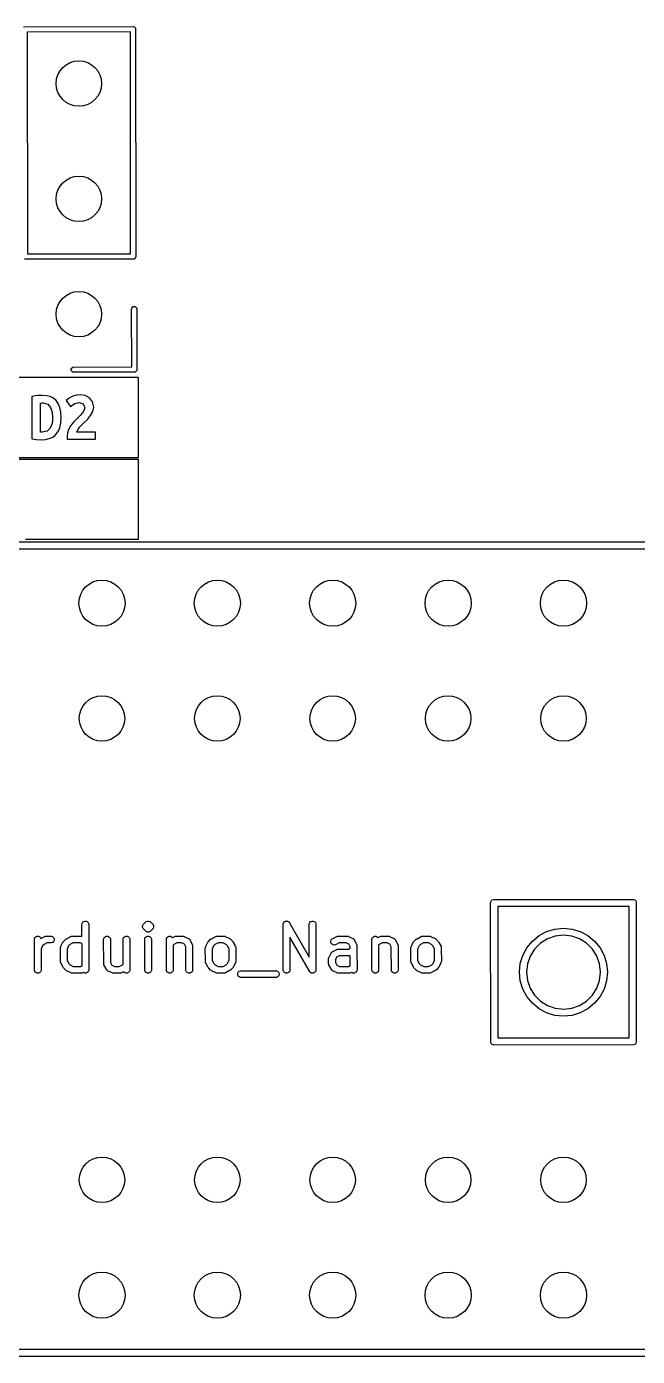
# Model space of a CAD drawing. Extents: x 48.4 to 111.7, y -108.5 to -45.7.
# Drawn here: x 68.7 to 82.15, y -75.01 to -45.72 of the extents above; entities that cross this region are included whole.
import ezdxf

# ---------------------------------------------------------------- set-up
doc = ezdxf.new("R2010")
doc.units = 0
doc.layers.add('BLACK', color=7, linetype='CONTINUOUS')

msp = doc.modelspace()

# ---------------------------------------------------------------- linework, layer by layer
at = {"layer": 'BLACK', "linetype": 'CONTINUOUS'}
for p, q in [((68.633239, -45.725767), (71.0438, -45.7212)), ((70.98385, -45.83679), (68.711708, -45.841094)), ((68.711708, -45.841094), (68.716149, -50.729409)), ((70.988291, -50.725105), (70.98385, -45.83679)), ((71.0438, -45.7212), (71.066761, -45.725767)), ((71.066761, -45.725767), (71.099233, -45.758239)), ((71.099233, -45.758239), (71.1038, -50.785)), ((71.066761, -50.840433), (68.6562, -50.845)), ((68.716149, -50.729409), (70.988291, -50.725105)), ((71.099233, -50.807961), (71.066761, -50.840433)), ((71.1038, -50.785), (71.099233, -50.807961)), ((71.0092, -51.9442), (71.013767, -51.921239)), ((71.013487, -53.214388), (71.0092, -51.9442)), ((71.013767, -51.921239), (71.046239, -51.888767)), ((71.046239, -51.888767), (71.092161, -51.888767)), ((71.092161, -51.888767), (71.124633, -51.921239)), ((71.124633, -51.921239), (71.1292, -53.2742)), ((69.683767, -53.251239), (69.716239, -53.218767)), ((69.683767, -53.297161), (69.683767, -53.251239)), ((69.716239, -53.329633), (69.683767, -53.297161)), ((69.716239, -53.218767), (71.013487, -53.214388)), ((71.124633, -53.297161), (71.092161, -53.329633)), ((71.1292, -53.2742), (71.124633, -53.297161)), ((61.312798, -53.444201), (70.767202, -53.444201)), ((69.7392, -53.3342), (69.716239, -53.329633)), ((71.092161, -53.329633), (69.7392, -53.3342)), ((70.767202, -53.444201), (71.153601, -53.444201)), ((71.153601, -53.444201), (71.153601, -55.216999)), ((68.937991, -53.847602), (68.815889, -53.866149)), ((68.815889, -53.866149), (68.815889, -54.799688)), ((69.044637, -53.842965), (68.937991, -53.847602)), ((69.134861, -53.84992), (69.044637, -53.842965)), ((69.216971, -53.870785), (69.134861, -53.84992)), ((69.289034, -53.906527), (69.216971, -53.870785)), ((69.714652, -53.863057), (69.638338, -53.90247)), ((69.795603, -53.839874), (69.714652, -53.863057)), ((69.876167, -53.832146), (69.795603, -53.839874)), ((69.988995, -53.849147), (69.876167, -53.832146)), ((70.084822, -53.900152), (69.988995, -53.849147)), ((69.005997, -54.01298), (69.033818, -54.009116)), ((69.005997, -54.655948), (69.005997, -54.01298)), ((69.033818, -54.009116), (69.061638, -54.008343)), ((69.061638, -54.008343), (69.165193, -54.035391)), ((69.165193, -54.035391), (69.228563, -54.107262)), ((69.228563, -54.107262), (69.26102, -54.210816)), ((69.349119, -53.958112), (69.289034, -53.906527)), ((69.397226, -54.025731), (69.349119, -53.958112)), ((69.433354, -54.10958), (69.397226, -54.025731)), ((69.455958, -54.21101), (69.433354, -54.10958)), ((69.638338, -53.90247), (69.571685, -53.958884)), ((69.571685, -53.958884), (69.665966, -54.091806)), ((69.665966, -54.091806), (69.763338, -54.019163)), ((69.763338, -54.019163), (69.85762, -53.997524)), ((69.85762, -53.997524), (69.947264, -54.029209)), ((69.947264, -54.029209), (69.982813, -54.119626)), ((69.982813, -54.119626), (69.954219, -54.201543)), ((70.151283, -53.985932), (70.084822, -53.900152)), ((70.176012, -54.105716), (70.151283, -53.985932)), ((70.157465, -54.20077), (70.176012, -54.105716)), ((69.258702, -54.461976), (69.220062, -54.564758)), ((69.267396, -54.399572), (69.258702, -54.461976)), ((69.26102, -54.210816), (69.270294, -54.331373)), ((69.270294, -54.331373), (69.267396, -54.399572)), ((69.430263, -54.557802), (69.455185, -54.454441)), ((69.455185, -54.454441), (69.463493, -54.331373)), ((69.463493, -54.331373), (69.455958, -54.21101)), ((69.738609, -54.424495), (69.693014, -54.477432)), ((69.787295, -54.375422), (69.738609, -54.424495)), ((69.835981, -54.329248), (69.787295, -54.375422)), ((69.881577, -54.285005), (69.835981, -54.329248)), ((69.954219, -54.201543), (69.881577, -54.285005)), ((69.913261, -54.494433), (69.959629, -54.450384)), ((69.959629, -54.450384), (70.038454, -54.373104)), ((70.038454, -54.373104), (70.108006, -54.289642)), ((70.108006, -54.289642), (70.157465, -54.20077)), ((69.022998, -54.657493), (69.005997, -54.655948)), ((69.04, -54.657493), (69.022998, -54.657493)), ((69.148964, -54.632764), (69.04, -54.657493)), ((69.220062, -54.564758), (69.148964, -54.632764)), ((69.198423, -54.795824), (69.273964, -54.760855)), ((69.273964, -54.760855), (69.3383, -54.710044)), ((69.3383, -54.710044), (69.390657, -54.642617)), ((69.390657, -54.642617), (69.430263, -54.557802)), ((69.591777, -54.73941), (69.591005, -54.771867)), ((69.598926, -54.665221), (69.591777, -54.73941)), ((69.620371, -54.597215), (69.598926, -54.665221)), ((69.652828, -54.534812), (69.620371, -54.597215)), ((69.693014, -54.477432), (69.652828, -54.534812)), ((69.808161, -54.652857), (69.824389, -54.601852)), ((70.219289, -54.652857), (69.808161, -54.652857)), ((69.824389, -54.601852), (69.863802, -54.546983)), ((69.863802, -54.546983), (69.913261, -54.494433)), ((70.219289, -54.810507), (70.219289, -54.652857)), ((68.815889, -54.799688), (68.920216, -54.817462)), ((68.920216, -54.817462), (69.019907, -54.822872)), ((69.019907, -54.822872), (69.113223, -54.81611)), ((69.113223, -54.81611), (69.198423, -54.795824)), ((69.591005, -54.771867), (69.594869, -54.810507)), ((69.594869, -54.810507), (70.219289, -54.810507)), ((61.313994, -55.247003), (70.766006, -55.247003)), ((69.019907, -55.216999), (67.817434, -55.216999)), ((70.219289, -55.216999), (69.019907, -55.216999)), ((70.767202, -55.216999), (70.219289, -55.216999)), ((70.766006, -55.247003), (71.153003, -55.247003)), ((71.153601, -55.216999), (70.767202, -55.216999)), ((71.153003, -55.247003), (71.153003, -57.020997)), ((56.372393, -57.071537), (99.568, -57.07)), ((70.766006, -57.020997), (68.676223, -57.020997)), ((71.153003, -57.020997), (70.766006, -57.020997)), ((98.037342, -57.228518), (57.923984, -57.229945)), ((78.914, -65.024), (78.915537, -65.008393)), ((78.915537, -65.008393), (78.927482, -64.979554)), ((78.927482, -64.979554), (78.949554, -64.957482)), ((78.949554, -64.957482), (78.978393, -64.945537)), ((78.978393, -64.945537), (82.042, -64.944)), ((82.042, -64.944), (82.057607, -64.945537)), ((82.057607, -64.945537), (82.086446, -64.957482)), ((82.086446, -64.957482), (82.108518, -64.979554)), ((82.108518, -64.979554), (82.120463, -65.008393)), ((82.120463, -65.008393), (82.122, -68.072)), ((78.915537, -68.087607), (78.914, -65.024)), ((81.962039, -65.10251), (79.07251, -65.10396)), ((79.07251, -65.10396), (79.07396, -67.993489)), ((81.963489, -67.992039), (81.962039, -65.10251)), ((69.918238, -65.494819), (69.919679, -65.480187)), ((69.918609, -65.756203), (69.918238, -65.494819)), ((69.919679, -65.480187), (69.930878, -65.453151)), ((69.930878, -65.453151), (69.95157, -65.432459)), ((69.95157, -65.432459), (69.978606, -65.42126)), ((69.978606, -65.42126), (70.00787, -65.42126)), ((70.00787, -65.42126), (70.034906, -65.432459)), ((70.034906, -65.432459), (70.055598, -65.453151)), ((70.055598, -65.453151), (70.066797, -65.480187)), ((70.066797, -65.480187), (70.067344, -65.865475)), ((71.253013, -65.527807), (71.264212, -65.50077)), ((71.253013, -65.557069), (71.253013, -65.527807)), ((71.264212, -65.584106), (71.253013, -65.557069)), ((71.264212, -65.50077), (71.321158, -65.441786)), ((71.273539, -65.595471), (71.264212, -65.584106)), ((71.332523, -65.652417), (71.273539, -65.595471)), ((71.321158, -65.441786), (71.332523, -65.432459)), ((71.332523, -65.432459), (71.359559, -65.42126)), ((71.359559, -65.42126), (71.388822, -65.42126)), ((71.388822, -65.42126), (71.388823, -65.42126)), ((71.388823, -65.42126), (71.415859, -65.432459)), ((71.415859, -65.432459), (71.474843, -65.489405)), ((71.48417, -65.584106), (71.427224, -65.64309)), ((71.474843, -65.489405), (71.48417, -65.50077)), ((71.48417, -65.50077), (71.49156, -65.51861)), ((71.495369, -65.55707), (71.48417, -65.584106)), ((71.49156, -65.51861), (71.495369, -65.527807)), ((71.495369, -65.527807), (71.495369, -65.55707)), ((74.34681, -65.494819), (74.34718, -65.491055)), ((74.348251, -66.509451), (74.34681, -65.494819)), ((74.346993, -65.48958), (74.347514, -65.487669)), ((74.34718, -65.491055), (74.346993, -65.48958)), ((74.347514, -65.487669), (74.348251, -65.480187)), ((74.348251, -65.480187), (74.352068, -65.470971)), ((74.352068, -65.470971), (74.354693, -65.461348)), ((74.354693, -65.461348), (74.35762, -65.457567)), ((74.35762, -65.457567), (74.35945, -65.453151)), ((74.35945, -65.453151), (74.3665, -65.4461)), ((74.3665, -65.4461), (74.37261, -65.438211)), ((74.37261, -65.438211), (74.376763, -65.435837)), ((74.376763, -65.435837), (74.380142, -65.432459)), ((74.380142, -65.432459), (74.389354, -65.428642)), ((74.389354, -65.428642), (74.398019, -65.423692)), ((74.398019, -65.423692), (74.402762, -65.423089)), ((74.402762, -65.423089), (74.407178, -65.42126)), ((74.407178, -65.42126), (74.417152, -65.42126)), ((74.417152, -65.42126), (74.427049, -65.420002)), ((74.427049, -65.420002), (74.431661, -65.42126)), ((74.431661, -65.42126), (74.436442, -65.42126)), ((74.436442, -65.42126), (74.445657, -65.425077)), ((74.445657, -65.425077), (74.455281, -65.427702)), ((74.455281, -65.427702), (74.459061, -65.430629)), ((74.459061, -65.430629), (74.463478, -65.432459)), ((74.463478, -65.432459), (74.470528, -65.439509)), ((74.470528, -65.439509), (74.478418, -65.445619)), ((74.478418, -65.445619), (74.480807, -65.449788)), ((74.480807, -65.449788), (74.48417, -65.453151)), ((74.48417, -65.453151), (74.487913, -65.462189)), ((74.487913, -65.462189), (74.91926, -66.214888)), ((74.918238, -65.494819), (74.919679, -65.480187)), ((74.91926, -66.214888), (74.918238, -65.494819)), ((74.919679, -65.480187), (74.930878, -65.453151)), ((74.930878, -65.453151), (74.95157, -65.432459)), ((74.95157, -65.432459), (74.978606, -65.42126)), ((74.978606, -65.42126), (75.00787, -65.42126)), ((75.00787, -65.42126), (75.034906, -65.432459)), ((75.034906, -65.432459), (75.055598, -65.453151)), ((75.055598, -65.453151), (75.066797, -65.480187)), ((75.066797, -65.480187), (75.068238, -66.494819)), ((80.14718, -65.652761), (80.328957, -65.597619)), ((80.328957, -65.597619), (80.518, -65.579)), ((80.518, -65.579), (80.707043, -65.597619)), ((80.707043, -65.597619), (80.88882, -65.652761)), ((68.870619, -65.828152), (68.87206, -65.81352)), ((68.87206, -66.509451), (68.870619, -65.828152)), ((68.87206, -65.81352), (68.883259, -65.786484)), ((68.883259, -65.786484), (68.903951, -65.765792)), ((68.903951, -65.765792), (68.930987, -65.754593)), ((68.930987, -65.754593), (68.960251, -65.754593)), ((68.960251, -65.754593), (68.987287, -65.765792)), ((68.987287, -65.765792), (69.007979, -65.786484)), ((69.007979, -65.786484), (69.015929, -65.805677)), ((69.015929, -65.805677), (69.102554, -65.76107)), ((69.102554, -65.76107), (69.116285, -65.755815)), ((69.116285, -65.755815), (69.118974, -65.755623)), ((69.118974, -65.755623), (69.121463, -65.754593)), ((69.121463, -65.754593), (69.136204, -65.754399)), ((69.136204, -65.754399), (69.145475, -65.753741)), ((69.145475, -65.753741), (69.147025, -65.754257)), ((69.147025, -65.754257), (69.231333, -65.753152)), ((69.231333, -65.753152), (69.245965, -65.754593)), ((69.245965, -65.754593), (69.273001, -65.765792)), ((69.273001, -65.890512), (69.245965, -65.901711)), ((69.273001, -65.765792), (69.293693, -65.786484)), ((69.293693, -65.86982), (69.273001, -65.890512)), ((69.293693, -65.786484), (69.304892, -65.81352)), ((69.304892, -65.842784), (69.293693, -65.86982)), ((69.304892, -65.81352), (69.304892, -65.842784)), ((69.45591, -65.975737), (69.497585, -65.889849)), ((69.497585, -65.889849), (69.501549, -65.883549)), ((69.501549, -65.883549), (69.502307, -65.881722)), ((69.502307, -65.881722), (69.503437, -65.880551)), ((69.503437, -65.880551), (69.505417, -65.877406)), ((69.505417, -65.877406), (69.511911, -65.871773)), ((69.511911, -65.871773), (69.559253, -65.822738)), ((69.559253, -65.822738), (69.565002, -65.818019)), ((69.565002, -65.818019), (69.566302, -65.816521)), ((69.566302, -65.816521), (69.567715, -65.815793)), ((69.567715, -65.815793), (69.570618, -65.813411)), ((69.570618, -65.813411), (69.579428, -65.809761)), ((69.579428, -65.809761), (69.673983, -65.76107)), ((69.673983, -65.76107), (69.687714, -65.755815)), ((69.687714, -65.755815), (69.690403, -65.755623)), ((69.690403, -65.755623), (69.692892, -65.754593)), ((69.692892, -65.754593), (69.706231, -65.754499)), ((69.706231, -65.754499), (69.716904, -65.753741)), ((69.716904, -65.753741), (69.718911, -65.75441)), ((69.718911, -65.75441), (69.898, -65.753152)), ((69.898, -65.753152), (69.912632, -65.754593)), ((69.912632, -65.754593), (69.915121, -65.755624)), ((69.915121, -65.755624), (69.917809, -65.755815)), ((69.917809, -65.755815), (69.918609, -65.756203)), ((70.067344, -65.865475), (70.067649, -65.86639)), ((70.067649, -65.86639), (70.067351, -65.870577)), ((70.067351, -65.870577), (70.068238, -66.494819)), ((70.394429, -65.828152), (70.39587, -65.81352)), ((70.395799, -66.340235), (70.394429, -65.828152)), ((70.39587, -65.81352), (70.407069, -65.786484)), ((70.407069, -65.786484), (70.427761, -65.765792)), ((70.427761, -65.765792), (70.454797, -65.754593)), ((70.454797, -65.754593), (70.484061, -65.754593)), ((70.484061, -65.754593), (70.511097, -65.765792)), ((70.511097, -65.765792), (70.531789, -65.786484)), ((70.531789, -65.786484), (70.542988, -65.81352)), ((70.542988, -65.81352), (70.544387, -66.336481)), ((70.823, -65.828152), (70.824441, -65.81352)), ((70.824142, -66.368117), (70.823, -65.828152)), ((70.824441, -65.81352), (70.83564, -65.786484)), ((70.83564, -65.786484), (70.856332, -65.765792)), ((70.856332, -65.765792), (70.883368, -65.754593)), ((70.883368, -65.754593), (70.912632, -65.754593)), ((70.912632, -65.754593), (70.939668, -65.765792)), ((70.939668, -65.765792), (70.96036, -65.786484)), ((70.96036, -65.786484), (70.971559, -65.81352)), ((70.971559, -65.81352), (70.973, -66.494819)), ((71.299191, -65.828152), (71.300632, -65.81352)), ((71.300632, -66.509451), (71.299191, -65.828152)), ((71.300632, -65.81352), (71.311831, -65.786484)), ((71.311831, -65.786484), (71.332523, -65.765792)), ((71.359559, -65.663616), (71.332523, -65.652417)), ((71.332523, -65.765792), (71.359559, -65.754593)), ((71.35956, -65.663616), (71.359559, -65.663616)), ((71.359559, -65.754593), (71.388823, -65.754593)), ((71.388822, -65.663616), (71.35956, -65.663616)), ((71.388823, -65.663616), (71.388822, -65.663616)), ((71.415859, -65.652417), (71.388823, -65.663616)), ((71.388823, -65.754593), (71.415859, -65.765792)), ((71.427224, -65.64309), (71.415859, -65.652417)), ((71.415859, -65.765792), (71.436551, -65.786484)), ((71.436551, -65.786484), (71.44775, -65.81352)), ((71.44775, -65.81352), (71.449191, -66.494819)), ((71.775381, -65.828152), (71.776822, -65.81352)), ((71.776822, -66.509451), (71.775381, -65.828152)), ((71.776822, -65.81352), (71.788021, -65.786484)), ((71.788021, -65.786484), (71.808713, -65.765792)), ((71.808713, -65.765792), (71.835749, -65.754593)), ((71.835749, -65.754593), (71.865013, -65.754593)), ((71.865013, -65.754593), (71.892049, -65.765792)), ((71.892049, -65.765792), (71.911926, -65.785669)), ((71.911926, -65.785669), (71.959697, -65.76107)), ((71.959697, -65.76107), (71.973428, -65.755815)), ((71.973428, -65.755815), (71.976117, -65.755623)), ((71.976117, -65.755623), (71.978606, -65.754593)), ((71.978606, -65.754593), (71.992403, -65.754466)), ((71.992403, -65.754466), (72.002618, -65.753741)), ((72.002618, -65.753741), (72.004464, -65.754356)), ((72.004464, -65.754356), (72.136095, -65.753152)), ((72.136095, -65.753152), (72.150727, -65.754593)), ((72.150727, -65.754593), (72.153216, -65.755624)), ((72.153216, -65.755624), (72.155904, -65.755815)), ((72.155904, -65.755815), (72.168897, -65.762119)), ((72.168897, -65.762119), (72.177763, -65.765792)), ((72.177763, -65.765792), (72.178985, -65.767014)), ((72.178985, -65.767014), (72.264874, -65.808689)), ((72.264874, -65.808689), (72.267321, -65.810229)), ((72.267321, -65.810229), (72.268475, -65.810614)), ((72.268475, -65.810614), (72.269911, -65.811859)), ((72.269911, -65.811859), (72.277317, -65.816521)), ((72.277317, -65.816521), (72.283478, -65.823625)), ((72.283478, -65.823625), (72.290583, -65.829787)), ((72.290583, -65.829787), (72.293157, -65.834786)), ((72.293157, -65.834786), (72.29649, -65.838629)), ((72.29649, -65.838629), (72.298974, -65.846083)), ((72.298974, -65.846083), (72.346034, -65.937468)), ((72.646386, -65.975737), (72.688061, -65.889849)), ((72.688061, -65.889849), (72.692025, -65.883549)), ((72.692025, -65.883549), (72.692783, -65.881722)), ((72.692783, -65.881722), (72.693913, -65.880551)), ((72.693913, -65.880551), (72.695893, -65.877406)), ((72.695893, -65.877406), (72.702387, -65.871773)), ((72.702387, -65.871773), (72.749729, -65.822738)), ((72.749729, -65.822738), (72.755478, -65.818019)), ((72.755478, -65.818019), (72.756778, -65.816521)), ((72.756778, -65.816521), (72.758191, -65.815793)), ((72.758191, -65.815793), (72.761094, -65.813411)), ((72.761094, -65.813411), (72.769904, -65.809761)), ((72.769904, -65.809761), (72.864459, -65.76107)), ((72.864459, -65.76107), (72.87819, -65.755815)), ((72.87819, -65.755815), (72.880879, -65.755623)), ((72.880879, -65.755623), (72.883368, -65.754593)), ((72.883368, -65.754593), (72.897165, -65.754466)), ((72.897165, -65.754466), (72.90738, -65.753741)), ((72.90738, -65.753741), (72.909226, -65.754356)), ((72.909226, -65.754356), (73.040857, -65.753152)), ((73.040857, -65.753152), (73.055489, -65.754593)), ((73.055489, -65.754593), (73.057978, -65.755624)), ((73.057978, -65.755624), (73.060666, -65.755815)), ((73.060666, -65.755815), (73.073659, -65.762119)), ((73.073659, -65.762119), (73.082525, -65.765792)), ((73.082525, -65.765792), (73.083747, -65.767014)), ((73.083747, -65.767014), (73.169636, -65.808689)), ((73.169636, -65.808689), (73.175935, -65.812653)), ((73.175935, -65.812653), (73.177763, -65.813411)), ((73.177763, -65.813411), (73.178933, -65.814541)), ((73.178933, -65.814541), (73.182079, -65.816521)), ((73.182079, -65.816521), (73.187711, -65.823015)), ((73.187711, -65.823015), (73.236747, -65.870357)), ((73.236747, -65.870357), (73.241465, -65.876106)), ((73.241465, -65.876106), (73.242964, -65.877406)), ((73.242964, -65.877406), (73.243691, -65.878819)), ((73.243691, -65.878819), (73.246074, -65.881722)), ((73.246074, -65.881722), (73.249723, -65.890532)), ((73.249723, -65.890532), (73.298415, -65.985087)), ((74.927134, -66.527448), (74.495787, -65.774749)), ((74.495787, -65.774749), (74.49681, -66.494819)), ((75.395018, -65.86639), (75.404272, -65.838629)), ((75.397092, -65.89558), (75.395018, -65.86639)), ((75.410179, -65.921755), (75.397092, -65.89558)), ((75.404272, -65.838629), (75.423445, -65.816521)), ((75.423445, -65.816521), (75.531126, -65.76107)), ((75.531126, -65.76107), (75.544857, -65.755815)), ((75.544857, -65.755815), (75.547546, -65.755623)), ((75.547546, -65.755623), (75.550035, -65.754593)), ((75.550035, -65.754593), (75.563374, -65.754499)), ((75.563374, -65.754499), (75.574047, -65.753741)), ((75.574047, -65.753741), (75.576054, -65.75441)), ((75.576054, -65.75441), (75.755143, -65.753152)), ((75.755143, -65.753152), (75.769775, -65.754593)), ((75.769775, -65.754593), (75.772264, -65.755624)), ((75.772264, -65.755624), (75.774952, -65.755815)), ((75.774952, -65.755815), (75.787945, -65.762119)), ((75.787945, -65.762119), (75.796811, -65.765792)), ((75.796811, -65.765792), (75.798033, -65.767014)), ((75.798033, -65.767014), (75.883922, -65.808689)), ((75.883922, -65.808689), (75.886369, -65.810229)), ((75.886369, -65.810229), (75.887523, -65.810614)), ((75.887523, -65.810614), (75.888959, -65.811859)), ((75.888959, -65.811859), (75.896365, -65.816521)), ((75.896365, -65.816521), (75.902526, -65.823625)), ((75.902526, -65.823625), (75.909631, -65.829787)), ((75.909631, -65.829787), (75.912205, -65.834786)), ((75.912205, -65.834786), (75.915538, -65.838629)), ((75.915538, -65.838629), (75.918022, -65.846083)), ((75.918022, -65.846083), (75.965082, -65.937468)), ((76.299191, -65.828152), (76.300632, -65.81352)), ((76.300632, -66.509451), (76.299191, -65.828152)), ((76.300632, -65.81352), (76.311831, -65.786484)), ((76.311831, -65.786484), (76.332523, -65.765792)), ((76.332523, -65.765792), (76.359559, -65.754593)), ((76.359559, -65.754593), (76.388823, -65.754593)), ((76.388823, -65.754593), (76.415859, -65.765792)), ((76.415859, -65.765792), (76.435736, -65.785669)), ((76.435736, -65.785669), (76.483507, -65.76107)), ((76.483507, -65.76107), (76.497238, -65.755815)), ((76.497238, -65.755815), (76.499927, -65.755623)), ((76.499927, -65.755623), (76.502416, -65.754593)), ((76.502416, -65.754593), (76.516213, -65.754466)), ((76.516213, -65.754466), (76.526428, -65.753741)), ((76.526428, -65.753741), (76.528274, -65.754356)), ((76.528274, -65.754356), (76.659905, -65.753152)), ((76.659905, -65.753152), (76.674537, -65.754593)), ((76.674537, -65.754593), (76.677026, -65.755624)), ((76.677026, -65.755624), (76.679714, -65.755815)), ((76.679714, -65.755815), (76.692707, -65.762119)), ((76.692707, -65.762119), (76.701573, -65.765792)), ((76.701573, -65.765792), (76.702795, -65.767014)), ((76.702795, -65.767014), (76.788684, -65.808689)), ((76.788684, -65.808689), (76.791131, -65.810229)), ((76.791131, -65.810229), (76.792285, -65.810614)), ((76.792285, -65.810614), (76.793721, -65.811859)), ((76.793721, -65.811859), (76.801127, -65.816521)), ((76.801127, -65.816521), (76.807288, -65.823625)), ((76.807288, -65.823625), (76.814393, -65.829787)), ((76.814393, -65.829787), (76.816967, -65.834786)), ((76.816967, -65.834786), (76.8203, -65.838629)), ((76.8203, -65.838629), (76.822784, -65.846083)), ((76.822784, -65.846083), (76.869844, -65.937468)), ((77.170196, -65.975737), (77.211871, -65.889849)), ((77.211871, -65.889849), (77.215835, -65.883549)), ((77.215835, -65.883549), (77.216593, -65.881722)), ((77.216593, -65.881722), (77.217723, -65.880551)), ((77.217723, -65.880551), (77.219703, -65.877406)), ((77.219703, -65.877406), (77.226197, -65.871773)), ((77.226197, -65.871773), (77.273539, -65.822738)), ((77.273539, -65.822738), (77.279288, -65.818019)), ((77.279288, -65.818019), (77.280588, -65.816521)), ((77.280588, -65.816521), (77.282001, -65.815793)), ((77.282001, -65.815793), (77.284904, -65.813411)), ((77.284904, -65.813411), (77.293714, -65.809761)), ((77.293714, -65.809761), (77.388269, -65.76107)), ((77.388269, -65.76107), (77.402, -65.755815)), ((77.402, -65.755815), (77.404689, -65.755623)), ((77.404689, -65.755623), (77.407178, -65.754593)), ((77.407178, -65.754593), (77.420975, -65.754466)), ((77.420975, -65.754466), (77.43119, -65.753741)), ((77.43119, -65.753741), (77.433036, -65.754356)), ((77.433036, -65.754356), (77.564667, -65.753152)), ((77.564667, -65.753152), (77.579299, -65.754593)), ((77.579299, -65.754593), (77.581788, -65.755624)), ((77.581788, -65.755624), (77.584476, -65.755815)), ((77.584476, -65.755815), (77.597469, -65.762119)), ((77.597469, -65.762119), (77.606335, -65.765792)), ((77.606335, -65.765792), (77.607557, -65.767014)), ((77.607557, -65.767014), (77.693446, -65.808689)), ((77.693446, -65.808689), (77.699745, -65.812653)), ((77.699745, -65.812653), (77.701573, -65.813411)), ((77.701573, -65.813411), (77.702743, -65.814541)), ((77.702743, -65.814541), (77.705889, -65.816521)), ((77.705889, -65.816521), (77.711521, -65.823015)), ((77.711521, -65.823015), (77.760557, -65.870357)), ((77.760557, -65.870357), (77.765275, -65.876106)), ((77.765275, -65.876106), (77.766774, -65.877406)), ((77.766774, -65.877406), (77.767501, -65.878819)), ((77.767501, -65.878819), (77.769884, -65.881722)), ((77.769884, -65.881722), (77.773533, -65.890532)), ((77.773533, -65.890532), (77.822225, -65.985087)), ((79.712306, -66.009652), (79.832814, -65.862814)), ((79.832814, -65.862814), (79.979652, -65.742306)), ((79.979652, -65.742306), (80.14718, -65.652761)), ((80.164767, -65.814504), (80.010405, -65.911496)), ((80.336841, -65.754293), (80.164767, -65.814504)), ((80.518, -65.733881), (80.336841, -65.754293)), ((80.699159, -65.754293), (80.518, -65.733881)), ((80.871233, -65.814504), (80.699159, -65.754293)), ((81.025595, -65.911496), (80.871233, -65.814504)), ((80.88882, -65.652761), (81.056348, -65.742306)), ((81.056348, -65.742306), (81.203186, -65.862814)), ((81.203186, -65.862814), (81.323694, -66.009652)), ((69.052671, -65.969793), (69.019652, -66.037842)), ((69.019652, -66.037842), (69.020619, -66.494819)), ((69.082915, -65.938466), (69.052671, -65.969793)), ((69.151896, -65.902944), (69.082915, -65.938466)), ((69.245965, -65.901711), (69.151896, -65.902944)), ((69.442048, -66.018628), (69.443489, -66.003996)), ((69.443363, -66.292782), (69.442048, -66.018628)), ((69.443489, -66.003996), (69.44452, -66.001506)), ((69.44452, -66.001506), (69.444711, -65.998819)), ((69.444711, -65.998819), (69.451015, -65.985825)), ((69.451015, -65.985825), (69.454688, -65.97696)), ((69.454688, -65.97696), (69.45591, -65.975737)), ((69.6241, -65.969793), (69.590772, -66.038479)), ((69.590772, -66.038479), (69.591973, -66.288798)), ((69.654344, -65.938466), (69.6241, -65.969793)), ((69.723135, -65.903042), (69.654344, -65.938466)), ((69.878304, -65.901952), (69.723135, -65.903042)), ((69.918844, -65.921622), (69.878304, -65.901952)), ((69.919524, -66.400804), (69.918844, -65.921622)), ((71.940058, -65.938466), (71.924238, -65.954852)), ((71.924238, -65.954852), (71.925381, -66.494819)), ((72.008915, -65.903008), (71.940058, -65.938466)), ((72.116547, -65.902023), (72.008915, -65.903008)), ((72.175137, -65.930453), (72.116547, -65.902023)), ((72.203993, -65.986488), (72.175137, -65.930453)), ((72.205393, -66.509451), (72.203993, -65.986488)), ((72.346034, -65.937468), (72.351289, -65.951199)), ((72.351289, -65.951199), (72.35148, -65.953888)), ((72.35148, -65.953888), (72.352511, -65.956377)), ((72.352511, -65.956377), (72.352544, -65.968868)), ((72.352544, -65.968868), (72.353363, -65.980389)), ((72.353363, -65.980389), (72.352581, -65.982733)), ((72.352581, -65.982733), (72.353952, -66.494819)), ((72.632524, -66.018628), (72.633965, -66.003996)), ((72.633839, -66.292782), (72.632524, -66.018628)), ((72.633965, -66.003996), (72.634996, -66.001506)), ((72.634996, -66.001506), (72.635187, -65.998819)), ((72.635187, -65.998819), (72.641491, -65.985825)), ((72.641491, -65.985825), (72.645164, -65.97696)), ((72.645164, -65.97696), (72.646386, -65.975737)), ((72.814576, -65.969793), (72.781248, -66.038479)), ((72.781248, -66.038479), (72.782449, -66.288798)), ((72.84482, -65.938466), (72.814576, -65.969793)), ((72.913677, -65.903008), (72.84482, -65.938466)), ((73.021309, -65.902023), (72.913677, -65.903008)), ((73.089691, -65.935204), (73.021309, -65.902023)), ((73.121018, -65.965448), (73.089691, -65.935204)), ((73.156407, -66.034171), (73.121018, -65.965448)), ((73.157608, -66.28449), (73.156407, -66.034171)), ((73.298415, -65.985087), (73.30367, -65.998818)), ((73.30367, -65.998818), (73.303861, -66.001507)), ((73.303861, -66.001507), (73.304892, -66.003996)), ((73.304892, -66.003996), (73.304953, -66.016887)), ((73.304953, -66.016887), (73.305744, -66.028008)), ((73.305744, -66.028008), (73.305017, -66.030187)), ((73.305017, -66.030187), (73.306333, -66.304342)), ((75.360672, -66.213832), (75.402347, -66.127944)), ((75.402347, -66.127944), (75.403887, -66.125496)), ((75.403887, -66.125496), (75.404272, -66.124343)), ((75.404272, -66.124343), (75.405517, -66.122906)), ((75.405517, -66.122906), (75.410179, -66.115501)), ((75.432287, -65.940928), (75.410179, -65.921755)), ((75.410179, -66.115501), (75.417283, -66.109339)), ((75.417283, -66.109339), (75.423445, -66.102235)), ((75.423445, -66.102235), (75.428444, -66.09966)), ((75.428444, -66.09966), (75.432287, -66.096328)), ((75.460048, -65.950182), (75.432287, -65.940928)), ((75.432287, -66.096328), (75.439741, -66.093843)), ((75.439741, -66.093843), (75.531126, -66.046784)), ((75.489238, -65.948108), (75.460048, -65.950182)), ((75.50297, -65.942853), (75.489238, -65.948108)), ((75.580278, -65.903042), (75.50297, -65.942853)), ((75.580238, -66.188777), (75.524111, -66.21768)), ((75.531126, -66.046784), (75.544857, -66.041529)), ((75.544857, -66.041529), (75.547546, -66.041337)), ((75.547546, -66.041337), (75.550035, -66.040307)), ((75.550035, -66.040307), (75.563104, -66.040232)), ((75.563104, -66.040232), (75.574047, -66.039455)), ((75.574047, -66.039455), (75.576156, -66.040158)), ((75.576156, -66.040158), (75.78719, -66.038954)), ((75.791271, -66.187573), (75.580238, -66.188777)), ((75.735447, -65.901952), (75.580278, -65.903042)), ((75.794185, -65.930453), (75.735447, -65.901952)), ((75.78719, -66.038954), (75.823132, -66.020446)), ((75.793381, -66.188277), (75.791271, -66.187573)), ((75.804323, -66.187499), (75.793381, -66.188277)), ((75.823041, -65.986488), (75.794185, -65.930453)), ((75.817394, -66.187425), (75.804323, -66.187499)), ((75.819883, -66.186393), (75.817394, -66.187425)), ((75.822571, -66.186203), (75.819883, -66.186393)), ((75.823574, -66.185818), (75.822571, -66.186203)), ((75.823132, -66.020446), (75.823041, -65.986488)), ((75.82415, -66.400875), (75.823574, -66.185818)), ((75.965082, -65.937468), (75.970337, -65.951199)), ((75.970337, -65.951199), (75.970528, -65.953888)), ((75.970528, -65.953888), (75.971559, -65.956377)), ((75.971559, -65.956377), (75.971592, -65.968868)), ((75.971592, -65.968868), (75.972411, -65.980389)), ((75.972411, -65.980389), (75.971629, -65.982733)), ((75.971629, -65.982733), (75.971857, -66.067834)), ((75.971857, -66.067834), (75.972411, -66.075628)), ((75.972411, -66.075628), (75.971882, -66.077213)), ((75.971882, -66.077213), (75.973, -66.494819)), ((76.463868, -65.938466), (76.448048, -65.954852)), ((76.448048, -65.954852), (76.449191, -66.494819)), ((76.532725, -65.903008), (76.463868, -65.938466)), ((76.640357, -65.902023), (76.532725, -65.903008)), ((76.698947, -65.930453), (76.640357, -65.902023)), ((76.727803, -65.986488), (76.698947, -65.930453)), ((76.729203, -66.509451), (76.727803, -65.986488)), ((76.869844, -65.937468), (76.875099, -65.951199)), ((76.875099, -65.951199), (76.87529, -65.953888)), ((76.87529, -65.953888), (76.876321, -65.956377)), ((76.876321, -65.956377), (76.876354, -65.968868)), ((76.876354, -65.968868), (76.877173, -65.980389)), ((76.877173, -65.980389), (76.876391, -65.982733)), ((76.876391, -65.982733), (76.877762, -66.494819)), ((77.156334, -66.018628), (77.157775, -66.003996)), ((77.157649, -66.292782), (77.156334, -66.018628)), ((77.157775, -66.003996), (77.158806, -66.001506)), ((77.158806, -66.001506), (77.158997, -65.998819)), ((77.158997, -65.998819), (77.165301, -65.985825)), ((77.165301, -65.985825), (77.168974, -65.97696)), ((77.168974, -65.97696), (77.170196, -65.975737)), ((77.338386, -65.969793), (77.305058, -66.038479)), ((77.305058, -66.038479), (77.306259, -66.288798)), ((77.36863, -65.938466), (77.338386, -65.969793)), ((77.437487, -65.903008), (77.36863, -65.938466)), ((77.545119, -65.902023), (77.437487, -65.903008)), ((77.613501, -65.935204), (77.545119, -65.902023)), ((77.644828, -65.965448), (77.613501, -65.935204)), ((77.680217, -66.034171), (77.644828, -65.965448)), ((77.681418, -66.28449), (77.680217, -66.034171)), ((77.822225, -65.985087), (77.82748, -65.998818)), ((77.82748, -65.998818), (77.827671, -66.001507)), ((77.827671, -66.001507), (77.828702, -66.003996)), ((77.828702, -66.003996), (77.828763, -66.016887)), ((77.828763, -66.016887), (77.829554, -66.028008)), ((77.829554, -66.028008), (77.828827, -66.030187)), ((77.828827, -66.030187), (77.830143, -66.304342)), ((79.567619, -66.358957), (79.622761, -66.17718)), ((79.622761, -66.17718), (79.712306, -66.009652)), ((79.881496, -66.040405), (79.784504, -66.194767)), ((80.010405, -65.911496), (79.881496, -66.040405)), ((81.154504, -66.040405), (81.025595, -65.911496)), ((81.251496, -66.194767), (81.154504, -66.040405)), ((81.323694, -66.009652), (81.413239, -66.17718)), ((81.413239, -66.17718), (81.468381, -66.358957)), ((69.442637, -66.294961), (69.443363, -66.292782)), ((69.443427, -66.306081), (69.442637, -66.294961)), ((69.443489, -66.318974), (69.443427, -66.306081)), ((69.44452, -66.321463), (69.443489, -66.318974)), ((69.444711, -66.324151), (69.44452, -66.321463)), ((69.449966, -66.337883), (69.444711, -66.324151)), ((69.498656, -66.432435), (69.449966, -66.337883)), ((69.502306, -66.441247), (69.498656, -66.432435)), ((69.504689, -66.444151), (69.502306, -66.441247)), ((69.505417, -66.445564), (69.504689, -66.444151)), ((69.506915, -66.446863), (69.505417, -66.445564)), ((69.511633, -66.452612), (69.506915, -66.446863)), ((69.560668, -66.499953), (69.511633, -66.452612)), ((69.591973, -66.288798), (69.627363, -66.357521)), ((69.627363, -66.357521), (69.65869, -66.387767)), ((69.65869, -66.387767), (69.727219, -66.421018)), ((69.727219, -66.421018), (69.882388, -66.419928)), ((69.882388, -66.419928), (69.919524, -66.400804)), ((70.395018, -66.34258), (70.395799, -66.340235)), ((70.395836, -66.3541), (70.395018, -66.34258)), ((70.39587, -66.366593), (70.395836, -66.3541)), ((70.396901, -66.369082), (70.39587, -66.366593)), ((70.397092, -66.37177), (70.396901, -66.369082)), ((70.402347, -66.385502), (70.397092, -66.37177)), ((70.449405, -66.476885), (70.402347, -66.385502)), ((70.451891, -66.484342), (70.449405, -66.476885)), ((70.455224, -66.488186), (70.451891, -66.484342)), ((70.544387, -66.336481), (70.573243, -66.392518)), ((70.573243, -66.392518), (70.631833, -66.420947)), ((70.631833, -66.420947), (70.739465, -66.419962)), ((70.739465, -66.419962), (70.808321, -66.384504)), ((70.808321, -66.384504), (70.824142, -66.368117)), ((72.633113, -66.294961), (72.633839, -66.292782)), ((72.633903, -66.306081), (72.633113, -66.294961)), ((72.633965, -66.318974), (72.633903, -66.306081)), ((72.634996, -66.321463), (72.633965, -66.318974)), ((72.635187, -66.324151), (72.634996, -66.321463)), ((72.640442, -66.337883), (72.635187, -66.324151)), ((72.689132, -66.432435), (72.640442, -66.337883)), ((72.692782, -66.441247), (72.689132, -66.432435)), ((72.695165, -66.444151), (72.692782, -66.441247)), ((72.695893, -66.445564), (72.695165, -66.444151)), ((72.697391, -66.446863), (72.695893, -66.445564)), ((72.702109, -66.452612), (72.697391, -66.446863)), ((72.751144, -66.499953), (72.702109, -66.452612)), ((72.782449, -66.288798), (72.817839, -66.357521)), ((72.817839, -66.357521), (72.849166, -66.387767)), ((72.849166, -66.387767), (72.917547, -66.420947)), ((72.917547, -66.420947), (73.025179, -66.419962)), ((73.025179, -66.419962), (73.094035, -66.384504)), ((73.094035, -66.384504), (73.124281, -66.353175)), ((73.124281, -66.353175), (73.157608, -66.28449)), ((73.23647, -66.451195), (73.189129, -66.500232)), ((73.242964, -66.445564), (73.23647, -66.451195)), ((73.244943, -66.442418), (73.242964, -66.445564)), ((73.246075, -66.441247), (73.244943, -66.442418)), ((73.246832, -66.439417), (73.246075, -66.441247)), ((73.250796, -66.433121), (73.246832, -66.439417)), ((73.292471, -66.347231), (73.250796, -66.433121)), ((73.293693, -66.34601), (73.292471, -66.347231)), ((73.297362, -66.33715), (73.293693, -66.34601)), ((73.30367, -66.324152), (73.297362, -66.33715)), ((73.303861, -66.321462), (73.30367, -66.324152)), ((73.304892, -66.318974), (73.303861, -66.321462)), ((73.306333, -66.304342), (73.304892, -66.318974)), ((75.34681, -66.256723), (75.348251, -66.242091)), ((75.347915, -66.341029), (75.34681, -66.256723)), ((75.347399, -66.34258), (75.347915, -66.341029)), ((75.348057, -66.351849), (75.347399, -66.34258)), ((75.348251, -66.366593), (75.348057, -66.351849)), ((75.348251, -66.242091), (75.349282, -66.239601)), ((75.349282, -66.369082), (75.348251, -66.366593)), ((75.349282, -66.239601), (75.349473, -66.236914)), ((75.349473, -66.37177), (75.349282, -66.369082)), ((75.349473, -66.236914), (75.355777, -66.22392)), ((75.354728, -66.385502), (75.349473, -66.37177)), ((75.401786, -66.476885), (75.354728, -66.385502)), ((75.355777, -66.22392), (75.35945, -66.215055)), ((75.35945, -66.215055), (75.360672, -66.213832)), ((75.404272, -66.484342), (75.401786, -66.476885)), ((75.407605, -66.488186), (75.404272, -66.484342)), ((75.524111, -66.21768), (75.495813, -66.275998)), ((75.495813, -66.275998), (75.496602, -66.336159)), ((75.496602, -66.336159), (75.525624, -66.392518)), ((75.525624, -66.392518), (75.584454, -66.421063)), ((75.584454, -66.421063), (75.78719, -66.419907)), ((75.78719, -66.419907), (75.82415, -66.400875)), ((77.156923, -66.294961), (77.157649, -66.292782)), ((77.157713, -66.306081), (77.156923, -66.294961)), ((77.157775, -66.318974), (77.157713, -66.306081)), ((77.158806, -66.321463), (77.157775, -66.318974)), ((77.158997, -66.324151), (77.158806, -66.321463)), ((77.164252, -66.337883), (77.158997, -66.324151)), ((77.212942, -66.432435), (77.164252, -66.337883)), ((77.216592, -66.441247), (77.212942, -66.432435)), ((77.218975, -66.444151), (77.216592, -66.441247)), ((77.219703, -66.445564), (77.218975, -66.444151)), ((77.221201, -66.446863), (77.219703, -66.445564)), ((77.225919, -66.452612), (77.221201, -66.446863)), ((77.274954, -66.499953), (77.225919, -66.452612)), ((77.306259, -66.288798), (77.341649, -66.357521)), ((77.341649, -66.357521), (77.372976, -66.387767)), ((77.372976, -66.387767), (77.441357, -66.420947)), ((77.441357, -66.420947), (77.548989, -66.419962)), ((77.548989, -66.419962), (77.617845, -66.384504)), ((77.617845, -66.384504), (77.648091, -66.353175)), ((77.648091, -66.353175), (77.681418, -66.28449)), ((77.76028, -66.451195), (77.712939, -66.500232)), ((77.766774, -66.445564), (77.76028, -66.451195)), ((77.768753, -66.442418), (77.766774, -66.445564)), ((77.769885, -66.441247), (77.768753, -66.442418)), ((77.770642, -66.439417), (77.769885, -66.441247)), ((77.774606, -66.433121), (77.770642, -66.439417)), ((77.816281, -66.347231), (77.774606, -66.433121)), ((77.817503, -66.34601), (77.816281, -66.347231)), ((77.821172, -66.33715), (77.817503, -66.34601)), ((77.82748, -66.324152), (77.821172, -66.33715)), ((77.827671, -66.321462), (77.82748, -66.324152)), ((77.828702, -66.318974), (77.827671, -66.321462)), ((77.830143, -66.304342), (77.828702, -66.318974)), ((79.549, -66.548), (79.567619, -66.358957)), ((79.724293, -66.366841), (79.703881, -66.548)), ((79.784504, -66.194767), (79.724293, -66.366841)), ((81.311707, -66.366841), (81.251496, -66.194767)), ((81.332119, -66.548), (81.311707, -66.366841)), ((81.468381, -66.358957), (81.487, -66.548)), ((68.883259, -66.536487), (68.87206, -66.509451)), ((68.903951, -66.557179), (68.883259, -66.536487)), ((68.930987, -66.568378), (68.903951, -66.557179)), ((68.960251, -66.568378), (68.930987, -66.568378)), ((68.987287, -66.557179), (68.960251, -66.568378)), ((69.007979, -66.536487), (68.987287, -66.557179)), ((69.019178, -66.509451), (69.007979, -66.536487)), ((69.020619, -66.494819), (69.019178, -66.509451)), ((69.566302, -66.50645), (69.560668, -66.499953)), ((69.569447, -66.508429), (69.566302, -66.50645)), ((69.570618, -66.50956), (69.569447, -66.508429)), ((69.572445, -66.510317), (69.570618, -66.50956)), ((69.578745, -66.514282), (69.572445, -66.510317)), ((69.664634, -66.555957), (69.578745, -66.514282)), ((69.665856, -66.557179), (69.664634, -66.555957)), ((69.674715, -66.560848), (69.665856, -66.557179)), ((69.687714, -66.567156), (69.674715, -66.560848)), ((69.690403, -66.567347), (69.687714, -66.567156)), ((69.692892, -66.568378), (69.690403, -66.567347)), ((69.707524, -66.569819), (69.692892, -66.568378)), ((69.886611, -66.56856), (69.707524, -66.569819)), ((69.888619, -66.56923), (69.886611, -66.56856)), ((69.899291, -66.568471), (69.888619, -66.56923)), ((69.912632, -66.568378), (69.899291, -66.568471)), ((69.915121, -66.567346), (69.912632, -66.568378)), ((69.917809, -66.567156), (69.915121, -66.567346)), ((69.931541, -66.561901), (69.917809, -66.567156)), ((69.947878, -66.553487), (69.931541, -66.561901)), ((69.95157, -66.557179), (69.947878, -66.553487)), ((69.978606, -66.568378), (69.95157, -66.557179)), ((70.00787, -66.568378), (69.978606, -66.568378)), ((70.034906, -66.557179), (70.00787, -66.568378)), ((70.055598, -66.536487), (70.034906, -66.557179)), ((70.066797, -66.509451), (70.055598, -66.536487)), ((70.068238, -66.494819), (70.066797, -66.509451)), ((70.457798, -66.493183), (70.455224, -66.488186)), ((70.4649, -66.499342), (70.457798, -66.493183)), ((70.471064, -66.50645), (70.4649, -66.499342)), ((70.478469, -66.511111), (70.471064, -66.50645)), ((70.479906, -66.512357), (70.478469, -66.511111)), ((70.481059, -66.512741), (70.479906, -66.512357)), ((70.483507, -66.514282), (70.481059, -66.512741)), ((70.569396, -66.555957), (70.483507, -66.514282)), ((70.570618, -66.557179), (70.569396, -66.555957)), ((70.579477, -66.560848), (70.570618, -66.557179)), ((70.592476, -66.567156), (70.579477, -66.560848)), ((70.595165, -66.567347), (70.592476, -66.567156)), ((70.597654, -66.568378), (70.595165, -66.567347)), ((70.612286, -66.569819), (70.597654, -66.568378)), ((70.743915, -66.568614), (70.612286, -66.569819)), ((70.745762, -66.56923), (70.743915, -66.568614)), ((70.755976, -66.568504), (70.745762, -66.56923)), ((70.769775, -66.568378), (70.755976, -66.568504)), ((70.772264, -66.567346), (70.769775, -66.568378)), ((70.774952, -66.567156), (70.772264, -66.567346)), ((70.788684, -66.561901), (70.774952, -66.567156)), ((70.836454, -66.537301), (70.788684, -66.561901)), ((70.856332, -66.557179), (70.836454, -66.537301)), ((70.883368, -66.568378), (70.856332, -66.557179)), ((70.912632, -66.568378), (70.883368, -66.568378)), ((70.939668, -66.557179), (70.912632, -66.568378)), ((70.96036, -66.536487), (70.939668, -66.557179)), ((70.971559, -66.509451), (70.96036, -66.536487)), ((70.973, -66.494819), (70.971559, -66.509451)), ((71.311831, -66.536487), (71.300632, -66.509451)), ((71.332523, -66.557179), (71.311831, -66.536487)), ((71.359559, -66.568378), (71.332523, -66.557179)), ((71.388823, -66.568378), (71.359559, -66.568378)), ((71.415859, -66.557179), (71.388823, -66.568378)), ((71.436551, -66.536487), (71.415859, -66.557179)), ((71.44775, -66.509451), (71.436551, -66.536487)), ((71.449191, -66.494819), (71.44775, -66.509451)), ((71.788021, -66.536487), (71.776822, -66.509451)), ((71.808713, -66.557179), (71.788021, -66.536487)), ((71.835749, -66.568378), (71.808713, -66.557179)), ((71.865013, -66.568378), (71.835749, -66.568378)), ((71.892049, -66.557179), (71.865013, -66.568378)), ((71.912741, -66.536487), (71.892049, -66.557179)), ((71.92394, -66.509451), (71.912741, -66.536487)), ((71.925381, -66.494819), (71.92394, -66.509451)), ((72.216592, -66.536487), (72.205393, -66.509451)), ((72.237284, -66.557179), (72.216592, -66.536487)), ((72.26432, -66.568378), (72.237284, -66.557179)), ((72.293584, -66.568378), (72.26432, -66.568378)), ((72.32062, -66.557179), (72.293584, -66.568378)), ((72.341312, -66.536487), (72.32062, -66.557179)), ((72.352511, -66.509451), (72.341312, -66.536487)), ((72.353952, -66.494819), (72.352511, -66.509451)), ((72.756778, -66.50645), (72.751144, -66.499953)), ((72.759923, -66.508429), (72.756778, -66.50645)), ((72.761094, -66.50956), (72.759923, -66.508429)), ((72.762921, -66.510317), (72.761094, -66.50956)), ((72.769221, -66.514282), (72.762921, -66.510317)), ((72.85511, -66.555957), (72.769221, -66.514282)), ((72.856332, -66.557179), (72.85511, -66.555957)), ((72.865191, -66.560848), (72.856332, -66.557179)), ((72.87819, -66.567156), (72.865191, -66.560848)), ((72.880879, -66.567347), (72.87819, -66.567156)), ((72.883368, -66.568378), (72.880879, -66.567347)), ((72.898, -66.569819), (72.883368, -66.568378)), ((73.029629, -66.568614), (72.898, -66.569819)), ((73.031476, -66.56923), (73.029629, -66.568614)), ((73.04169, -66.568504), (73.031476, -66.56923)), ((73.055489, -66.568378), (73.04169, -66.568504)), ((73.057978, -66.567346), (73.055489, -66.568378)), ((73.060666, -66.567156), (73.057978, -66.567346)), ((73.074398, -66.561901), (73.060666, -66.567156)), ((73.168952, -66.513209), (73.074398, -66.561901)), ((73.177763, -66.50956), (73.168952, -66.513209)), ((73.180665, -66.507177), (73.177763, -66.50956)), ((73.182079, -66.50645), (73.180665, -66.507177)), ((73.183379, -66.50495), (73.182079, -66.50645)), ((73.189129, -66.500232), (73.183379, -66.50495)), ((73.348251, -66.575425), (73.35945, -66.548389)), ((73.348251, -66.604689), (73.348251, -66.575425)), ((73.35945, -66.631725), (73.348251, -66.604689)), ((73.35945, -66.548389), (73.380142, -66.527697)), ((73.380142, -66.652417), (73.35945, -66.631725)), ((73.380142, -66.527697), (73.407178, -66.516498)), ((73.407178, -66.663616), (73.380142, -66.652417)), ((73.407178, -66.516498), (74.183714, -66.515057)), ((73.42181, -66.665057), (73.407178, -66.663616)), ((74.198346, -66.663616), (73.42181, -66.665057)), ((74.183714, -66.515057), (74.198346, -66.516498)), ((74.198346, -66.516498), (74.225382, -66.527697)), ((74.225382, -66.652417), (74.198346, -66.663616)), ((74.225382, -66.527697), (74.246074, -66.548389)), ((74.246074, -66.631725), (74.225382, -66.652417)), ((74.246074, -66.548389), (74.257273, -66.575425)), ((74.257273, -66.604689), (74.246074, -66.631725)), ((74.257273, -66.575425), (74.257273, -66.604689)), ((74.35945, -66.536487), (74.348251, -66.509451)), ((74.380142, -66.557179), (74.35945, -66.536487)), ((74.407178, -66.568378), (74.380142, -66.557179)), ((74.436442, -66.568378), (74.407178, -66.568378)), ((74.463478, -66.557179), (74.436442, -66.568378)), ((74.48417, -66.536487), (74.463478, -66.557179)), ((74.495369, -66.509451), (74.48417, -66.536487)), ((74.49681, -66.494819), (74.495369, -66.509451)), ((74.930878, -66.536487), (74.927134, -66.527448)), ((74.93424, -66.539849), (74.930878, -66.536487)), ((74.93663, -66.544019), (74.93424, -66.539849)), ((74.944518, -66.550127), (74.93663, -66.544019)), ((74.95157, -66.557179), (74.944518, -66.550127)), ((74.955988, -66.559009), (74.95157, -66.557179)), ((74.959768, -66.561936), (74.955988, -66.559009)), ((74.969389, -66.56456), (74.959768, -66.561936)), ((74.978606, -66.568378), (74.969389, -66.56456)), ((74.983387, -66.568378), (74.978606, -66.568378)), ((74.987999, -66.569636), (74.983387, -66.568378)), ((74.997896, -66.568378), (74.987999, -66.569636)), ((75.00787, -66.568378), (74.997896, -66.568378)), ((75.012285, -66.566548), (75.00787, -66.568378)), ((75.017029, -66.565946), (75.012285, -66.566548)), ((75.025693, -66.560995), (75.017029, -66.565946)), ((75.034906, -66.557179), (75.025693, -66.560995)), ((75.038284, -66.5538), (75.034906, -66.557179)), ((75.042438, -66.551427), (75.038284, -66.5538)), ((75.048547, -66.543537), (75.042438, -66.551427)), ((75.055598, -66.536487), (75.048547, -66.543537)), ((75.057427, -66.53207), (75.055598, -66.536487)), ((75.060355, -66.52829), (75.057427, -66.53207)), ((75.062979, -66.518666), (75.060355, -66.52829)), ((75.066797, -66.509451), (75.062979, -66.518666)), ((75.067533, -66.501968), (75.066797, -66.509451)), ((75.068055, -66.500058), (75.067533, -66.501968)), ((75.068238, -66.494819), (75.067867, -66.498582)), ((75.067867, -66.498582), (75.068055, -66.500058)), ((75.410179, -66.493183), (75.407605, -66.488186)), ((75.417281, -66.499342), (75.410179, -66.493183)), ((75.423445, -66.50645), (75.417281, -66.499342)), ((75.43085, -66.511111), (75.423445, -66.50645)), ((75.432287, -66.512357), (75.43085, -66.511111)), ((75.43344, -66.512741), (75.432287, -66.512357)), ((75.435888, -66.514282), (75.43344, -66.512741)), ((75.521777, -66.555957), (75.435888, -66.514282)), ((75.522999, -66.557179), (75.521777, -66.555957)), ((75.531858, -66.560848), (75.522999, -66.557179)), ((75.544857, -66.567156), (75.531858, -66.560848)), ((75.547546, -66.567347), (75.544857, -66.567156)), ((75.550035, -66.568378), (75.547546, -66.567347)), ((75.564667, -66.569819), (75.550035, -66.568378)), ((75.791271, -66.568526), (75.564667, -66.569819)), ((75.793381, -66.56923), (75.791271, -66.568526)), ((75.804323, -66.568452), (75.793381, -66.56923)), ((75.817394, -66.568378), (75.804323, -66.568452)), ((75.819883, -66.567346), (75.817394, -66.568378)), ((75.822571, -66.567156), (75.819883, -66.567346)), ((75.836303, -66.561901), (75.822571, -66.567156)), ((75.85264, -66.553487), (75.836303, -66.561901)), ((75.856332, -66.557179), (75.85264, -66.553487)), ((75.883368, -66.568378), (75.856332, -66.557179)), ((75.912632, -66.568378), (75.883368, -66.568378)), ((75.939668, -66.557179), (75.912632, -66.568378)), ((75.96036, -66.536487), (75.939668, -66.557179)), ((75.971559, -66.509451), (75.96036, -66.536487)), ((75.973, -66.494819), (75.971559, -66.509451)), ((76.311831, -66.536487), (76.300632, -66.509451)), ((76.332523, -66.557179), (76.311831, -66.536487)), ((76.359559, -66.568378), (76.332523, -66.557179)), ((76.388823, -66.568378), (76.359559, -66.568378)), ((76.415859, -66.557179), (76.388823, -66.568378)), ((76.436551, -66.536487), (76.415859, -66.557179)), ((76.44775, -66.509451), (76.436551, -66.536487)), ((76.449191, -66.494819), (76.44775, -66.509451)), ((76.740402, -66.536487), (76.729203, -66.509451)), ((76.761094, -66.557179), (76.740402, -66.536487)), ((76.78813, -66.568378), (76.761094, -66.557179)), ((76.817394, -66.568378), (76.78813, -66.568378)), ((76.84443, -66.557179), (76.817394, -66.568378)), ((76.865122, -66.536487), (76.84443, -66.557179)), ((76.876321, -66.509451), (76.865122, -66.536487)), ((76.877762, -66.494819), (76.876321, -66.509451)), ((77.280588, -66.50645), (77.274954, -66.499953)), ((77.283733, -66.508429), (77.280588, -66.50645)), ((77.284904, -66.50956), (77.283733, -66.508429)), ((77.286731, -66.510317), (77.284904, -66.50956)), ((77.293031, -66.514282), (77.286731, -66.510317)), ((77.37892, -66.555957), (77.293031, -66.514282)), ((77.380142, -66.557179), (77.37892, -66.555957)), ((77.389001, -66.560848), (77.380142, -66.557179)), ((77.402, -66.567156), (77.389001, -66.560848)), ((77.404689, -66.567347), (77.402, -66.567156)), ((77.407178, -66.568378), (77.404689, -66.567347)), ((77.42181, -66.569819), (77.407178, -66.568378)), ((77.553439, -66.568614), (77.42181, -66.569819)), ((77.555286, -66.56923), (77.553439, -66.568614)), ((77.5655, -66.568504), (77.555286, -66.56923)), ((77.579299, -66.568378), (77.5655, -66.568504)), ((77.581788, -66.567346), (77.579299, -66.568378)), ((77.584476, -66.567156), (77.581788, -66.567346)), ((77.598208, -66.561901), (77.584476, -66.567156)), ((77.692762, -66.513209), (77.598208, -66.561901)), ((77.701573, -66.50956), (77.692762, -66.513209)), ((77.704475, -66.507177), (77.701573, -66.50956)), ((77.705889, -66.50645), (77.704475, -66.507177)), ((77.707189, -66.50495), (77.705889, -66.50645)), ((77.712939, -66.500232), (77.707189, -66.50495)), ((79.567619, -66.737043), (79.549, -66.548)), ((79.622761, -66.91882), (79.567619, -66.737043)), ((79.703881, -66.548), (79.724293, -66.729159)), ((79.724293, -66.729159), (79.784504, -66.901233)), ((81.251496, -66.901233), (81.311707, -66.729159)), ((81.311707, -66.729159), (81.332119, -66.548)), ((81.468381, -66.737043), (81.413239, -66.91882)), ((81.487, -66.548), (81.468381, -66.737043)), ((79.712306, -67.086348), (79.622761, -66.91882)), ((79.784504, -66.901233), (79.881496, -67.055595)), ((79.881496, -67.055595), (80.010405, -67.184504)), ((81.025595, -67.184504), (81.154504, -67.055595)), ((81.154504, -67.055595), (81.251496, -66.901233)), ((81.413239, -66.91882), (81.323694, -67.086348)), ((79.832814, -67.233186), (79.712306, -67.086348)), ((79.979652, -67.353694), (79.832814, -67.233186)), ((80.14718, -67.443239), (79.979652, -67.353694)), ((80.010405, -67.184504), (80.164767, -67.281496)), ((80.164767, -67.281496), (80.336841, -67.341707)), ((80.336841, -67.341707), (80.518, -67.362119)), ((80.518, -67.362119), (80.699159, -67.341707)), ((80.699159, -67.341707), (80.871233, -67.281496)), ((80.871233, -67.281496), (81.025595, -67.184504)), ((81.056348, -67.353694), (80.88882, -67.443239)), ((81.203186, -67.233186), (81.056348, -67.353694)), ((81.323694, -67.086348), (81.203186, -67.233186)), ((80.328957, -67.498381), (80.14718, -67.443239)), ((80.518, -67.517), (80.328957, -67.498381)), ((80.707043, -67.498381), (80.518, -67.517)), ((80.88882, -67.443239), (80.707043, -67.498381)), ((78.927482, -68.116446), (78.915537, -68.087607)), ((78.949554, -68.138518), (78.927482, -68.116446)), ((78.978393, -68.150463), (78.949554, -68.138518)), ((78.994, -68.152), (78.978393, -68.150463)), ((82.057607, -68.150463), (78.994, -68.152)), ((79.07396, -67.993489), (81.963489, -67.992039)), ((82.086446, -68.138518), (82.057607, -68.150463)), ((82.108518, -68.116446), (82.086446, -68.138518)), ((82.120463, -68.087607), (82.108518, -68.116446)), ((82.122, -68.072), (82.120463, -68.087607)), ((57.918657, -74.851481), (98.032015, -74.850054)), ((99.583607, -75.008463), (56.388, -75.01))]:
    msp.add_line(p, q, dxfattribs=at)
at = {"layer": 'BLACK'}
for centre, radius in [((69.85, -46.975), 0.5), ((69.85, -49.515), 0.5), ((69.85, -52.055), 0.5), ((70.358, -58.42), 0.508), ((72.898, -58.42), 0.508), ((75.438, -58.42), 0.508), ((77.978, -58.42), 0.508), ((80.518, -58.42), 0.508), ((70.358, -60.96), 0.5), ((72.898, -60.96), 0.5), ((75.438, -60.96), 0.5), ((77.978, -60.96), 0.5), ((80.518, -60.96), 0.5), ((70.358, -71.12), 0.5), ((72.898, -71.12), 0.5), ((75.438, -71.12), 0.5), ((77.978, -71.12), 0.5), ((80.518, -71.12), 0.5), ((70.358, -73.66), 0.508), ((72.898, -73.66), 0.508), ((75.438, -73.66), 0.508), ((77.978, -73.66), 0.508), ((80.518, -73.66), 0.508)]:
    msp.add_circle(centre, radius, dxfattribs=at)

doc.saveas('drawing.dxf')
